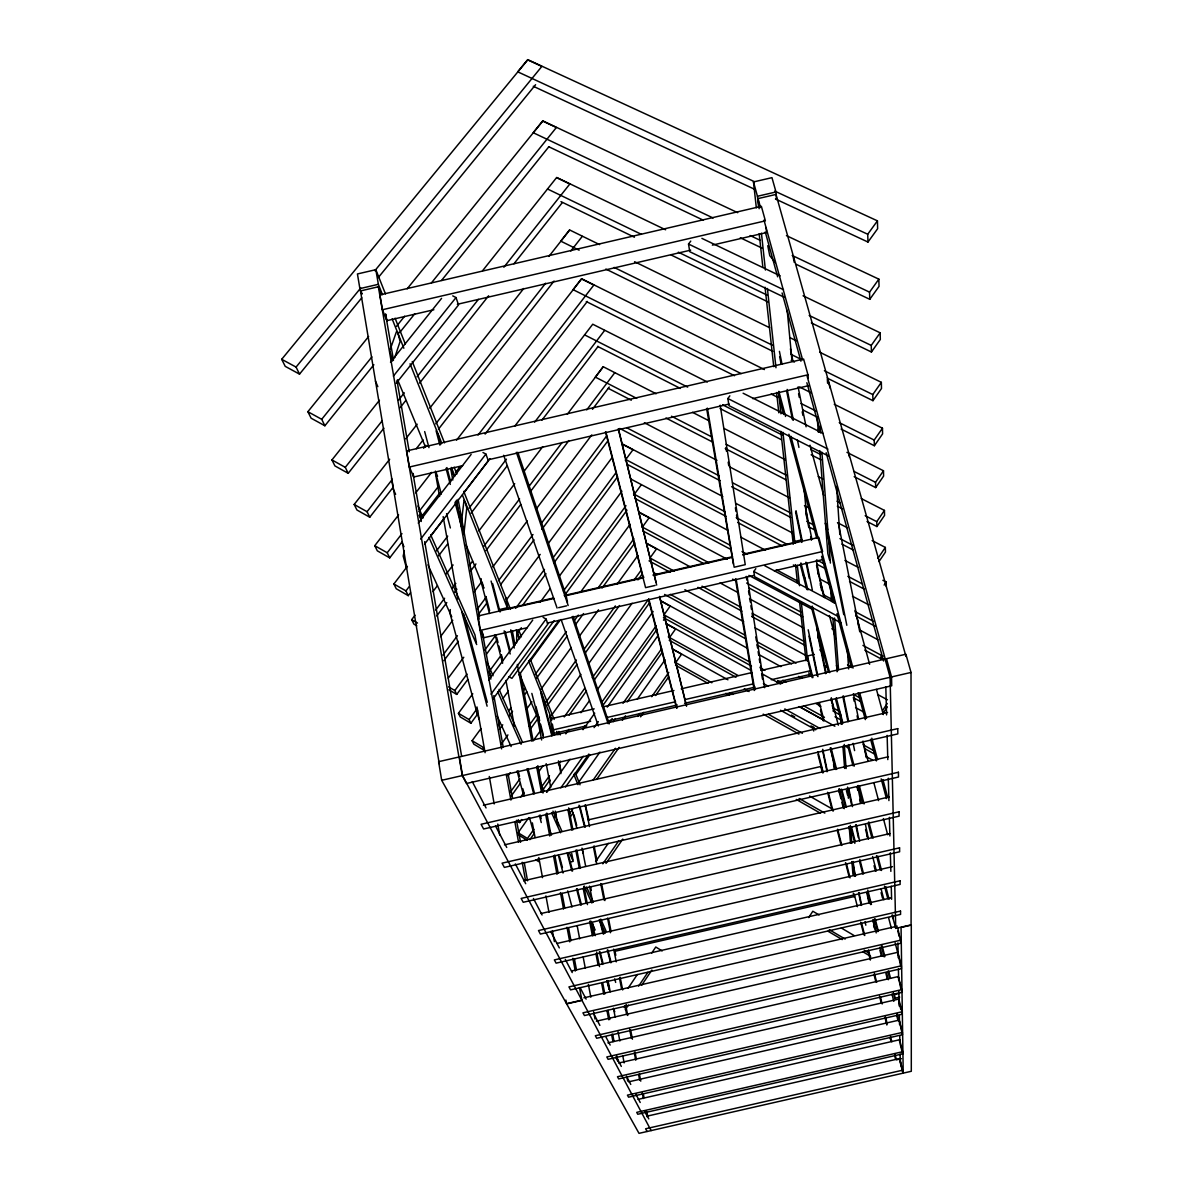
<?xml version="1.0" encoding="UTF-8"?>
<svg xmlns="http://www.w3.org/2000/svg" width="1193" height="1193" viewBox="0 0 1193 1193"><rect width="100%" height="100%" fill="white"/><g stroke="black" fill="none" stroke-linecap="round" stroke-linejoin="round"><path stroke-width="1.5" d="M516.599 642.863L516.778 632.26M477.528 710.238L477.275 714.1L449.91 612.993L450.313 609.578M481.241 578.769L481.033 581.483L489.473 613.5M464.017 500.255L461.169 524.458L463.823 534.539L466.761 508.188L465.076 501.746M404.278 550.883L403.189 556.102L406.559 568.33M394.659 357.781L400.117 341.407L397.493 331.594M396.449 331.699L389.798 350.667L392.557 360.987M808.72 917.566L812.821 911.243L819.159 914.971M887.234 703.467L882.701 710.342L882.805 713.712L887.324 706.852M864.761 650.11L881.075 658.879L882.999 656.001M628.085 988.251L637.316 974.517M651.676 953.132L655.777 947.018L662.19 950.94M624.267 1007.548L626.325 1004.491M638.613 986.134L647.844 972.37M625.281 1009.725L628.353 1005.147M641.625 985.329L651.84 970.073M884.132 585.077L886.175 582.035L882.88 580.305M877.914 558.354L885.34 547.423L872.143 540.593M878.987 561.575L885.46 552.046L885.34 547.423M867.028 521.475L876.915 526.56L876.766 521.654L884.445 510.41L861.286 498.585M876.915 526.56L884.565 515.361L884.445 510.41M854.173 476.663L875.692 487.594L883.61 476.082L883.491 470.773L846.941 452.356M602.838 863.836L618.63 840.976M605.999 863.404L622.776 839.082M875.692 487.594L875.528 482.315L883.491 470.773M595.575 861.629L608.221 843.362M841.08 429.062L874.38 445.735L874.201 440.068L882.462 428.198L834.25 404.248M874.38 445.735L882.596 433.894L882.462 428.198M827.882 378.464L872.963 400.669L881.493 388.486L881.344 382.342L819.666 352.189M840.961 622.85L754.617 576.696L753.842 571.477L755.81 568.658M569.583 813.551L572.774 809.003M593.055 780.162L615.454 748.294M637.852 716.426L639.985 713.399M651.721 696.697L668.796 672.42M675.193 663.308L681.606 654.211L672.554 649.171M569.911 817.473L573.117 812.895M596.679 779.357L619.167 747.34M640.596 716.844L643.802 712.281M655.583 695.504L668.438 677.206M872.963 400.669L872.769 394.57L881.344 382.342M554.044 817.19L556.177 814.163M577.531 783.89L599.96 752.097M622.373 720.318L625.579 715.77M637.316 699.128L665.083 659.774M811.344 322.915L871.442 352.024L871.233 345.418L880.151 332.817L803.053 295.789M560.844 787.857L583.213 756.273M533.867 829.329L527.425 838.425L518.06 832.744L528.797 817.608M609.026 723.077L612.248 718.529M622.985 703.348L661.638 648.709M669.154 638.076L675.596 628.979L666.32 623.85M871.442 352.024L880.315 339.468L880.151 332.817M565.557 787.022L588.88 754.051M529.856 839.663L534.136 833.609M575.846 774.585L589.76 754.915M613.291 721.616L615.424 718.589M627.19 701.946L662.488 652.004M516.465 820.65L519.656 822.573L521.788 819.546M542.189 790.855L549.705 780.282M602.301 706.286L657.045 629.263M663.487 620.211L665.634 617.184M546.573 792.197L570.015 759.18M547.065 791.884L550.286 787.335M607.237 707.106L657.731 635.958M594.069 727.626L598.334 721.631M540.861 787.887L549.481 775.763M582.885 728.819L585.047 725.776M602.286 701.544L656.165 625.818M663.711 615.215L670.168 606.133L660.683 600.929M558.488 764.146L560.621 761.164M583.004 729.684L594.725 713.205M510.664 796.835L520.416 783.219M569.136 715.129L586.464 690.926M594.039 680.338L649.275 603.166M795.791 264.145L869.772 299.324L879.032 286.38L878.853 279.162L786.426 235.632M520.506 797.297L523.742 792.763M538.848 771.617L543.158 765.578M565.795 733.859L569.031 729.326M580.902 712.713L589.521 700.619M597.067 690.046L653.138 611.502M510.246 792.286L519.954 778.731M564.229 716.933L584.734 688.301M592.295 677.758L648.44 599.378L676.535 707.926M869.772 299.324L869.548 292.151L878.853 279.162M530.378 729.102L539.072 717.038M547.766 704.988L577.099 664.292M584.704 653.749L619.465 605.522M637.942 579.902L642.281 573.878M508.039 775.778L510.216 772.751M533.062 740.972L540.683 730.37M551.569 715.248L580.931 674.388M588.552 663.785L632.066 603.255M528.708 726.045L537.372 714.025M546.036 702.021L576.383 659.983M583.959 649.469L615.379 605.925M633.811 580.394L641.387 569.896M650.066 557.877L656.553 548.869L646.576 543.486M775.465 198.992L867.982 242.045L867.729 234.246L877.437 220.854L527.724 59.65L517.732 71.819L754.453 181.679M501.388 743.94L507.935 734.903M526.486 709.283L531.944 701.738M540.683 689.688L571.253 647.486M578.888 636.928L598.543 609.802M617.094 584.182L637.837 555.55M867.982 242.045L877.63 228.713L877.437 220.854M497.749 725.926L499.927 722.928M508.65 710.953L510.828 707.956M522.802 691.478L524.98 688.48M534.792 674.999L566.377 631.574M573.997 621.091L578.351 615.096M597.961 588.134L633.915 538.714M642.624 526.739L649.156 517.747L638.896 512.259M499.464 729.281L502.745 724.777M509.292 715.755L512.572 711.252M524.577 694.714L526.769 691.716M536.596 678.191L567.167 636.108M575.906 624.088L583.541 613.56M602.107 588.015L634.855 542.934M554.134 620.628L511.916 678.37L508.874 676.61M519.015 675.014L558.876 620.435M472.115 740.734L482.509 746.893L484.179 750.322L473.83 744.164L472.115 740.734L480.898 728.699M502.835 698.636L508.322 691.12M530.274 661.071L559.89 620.479M580.737 591.922L630.113 524.294M828.3 455.935L728.938 405.62L727.879 398.537L729.848 395.822M477.483 714.234L470.892 723.241L469.103 719.588L476.782 709.119M563.439 590.967L625.967 505.698M633.647 495.229L641.327 484.761M490.994 694.207L546.066 619.048L543.098 617.377M565.422 594.189L626.981 510.172M493.112 698.874L547.885 624.028L546.066 619.048M470.892 723.241L460.244 716.948L458.425 713.295L472.786 693.774M489.354 671.271L501.507 654.763M518.075 632.245L521.386 627.757M540.175 602.241L550.122 588.731M558.95 576.726L621.926 491.188M488.668 679.995L532.764 620.032M467.76 679.503L456.74 694.415L454.831 690.538L467.015 674.075M484.716 650.155L495.781 635.198M515.704 608.281L544.47 569.389M553.328 557.429L616.393 472.174M625.251 460.215L632.991 449.746L622.135 444.064M486.49 654.167L496.407 640.745M522.847 604.97L545.976 573.669M553.686 563.23L617.586 476.768M448.27 678.116L463.779 657.254M506.965 599.11L540.19 554.387M547.93 543.948L612.158 457.471M443.885 660.698L458.351 641.297M478.393 614.44L487.296 602.495M500.657 584.6L534.046 539.832M541.831 529.379L607.52 441.35M442.961 655.076L457.411 635.72M477.409 608.937L486.312 597.037M498.54 580.663L532.988 534.524M540.772 524.115L606.357 436.31M440.53 636.63L452.758 620.3M473.904 592.131L481.689 581.737M492.813 566.914L527.291 520.923M536.194 509.053L591.817 434.893M435.669 610.085L444.616 598.23M452.445 587.836L455.815 583.392M469.237 565.601L472.592 561.142M483.776 546.319L519.596 498.868M528.544 486.998L562.112 442.499M586.732 409.885L614.708 372.798M436.742 615.961L446.823 602.584M454.652 592.175L456.904 589.208M470.34 571.372L475.947 563.931M486.028 550.555L520.745 504.475M530.825 491.084L568.912 440.545M592.444 409.318L609.25 387.024M784.219 297.251L689.763 251.708L688.525 244.043L690.762 241.105M416.804 625.788L413.896 624.103L411.674 619.659L415.03 615.215M432.955 591.564L437.428 585.659M446.391 573.833L453.101 564.96M478.87 530.974L514.705 483.672M523.652 471.846L542.696 446.719M567.331 414.21L603.166 366.907M407.424 566.287L393.869 583.988L396.255 588.76L408.26 595.65L410.511 592.697M438.592 555.834L447.584 544.038M471.175 513.065L507.114 465.866M541.95 420.145L598.111 346.402M408.26 595.65L405.933 590.893L409.318 586.464M436.414 550.942L447.703 536.134M469.147 508.009L506.414 459.171M534.628 422.173L604.627 330.416M420.652 539.102L485.909 454.086L482.971 452.505M431.15 535.314L443.587 519.089M463.913 492.545L489.905 458.619M514.765 426.169L592.742 324.213L707.374 381.999M424.648 544.008L488.369 460.826L485.909 454.086M418.236 523.101L471.146 454.414M402.22 541.667L389.723 557.877L387.218 552.762L401.966 533.644M418.997 511.573L438.308 486.565M478.035 435.087L593.846 285.038L581.543 278.923L456.561 440.157M421.517 516.614L439.695 493.022M455.592 472.398L460.14 466.493M485.119 434.073L587.329 301.426M389.723 557.877L377.316 550.823L374.751 545.693L398.611 514.914M415.656 492.933L431.568 472.413M389.679 459.23L354.172 504.46L356.931 509.993L369.755 517.21L392.661 487.877M423.56 448.255L425.856 445.332M438.442 429.197L554.059 281.026M369.755 517.21L367.056 511.708L392.243 479.482M416.282 448.717L423.142 439.934M435.743 423.828L545.633 283.218M570.821 251.007L582.273 236.363M405.724 438.8L417.177 424.201M429.778 408.155L523.727 288.497M548.929 256.406L569.553 230.13M379.434 400.281L331.937 459.931L334.92 465.911L348.207 473.308L383.892 428.198M399.998 407.827L405.754 400.55M419.563 383.087L488.623 295.789M513.944 263.772L562.276 202.661M348.207 473.308L345.284 467.343L382.327 420.607M398.522 400.162L404.308 392.855M417.043 376.794L478.393 299.383M503.849 267.247L569.822 183.99L556.654 177.668M393.377 376.123L456.009 297.549L452.744 295.879M482.524 270.781L556.684 177.459L665.619 229.787M396.3 383.162L458.544 304.916L456.009 297.549M390.499 362.18L441.574 298.339M368.622 336.515L307.869 411.704L311.105 418.191L324.884 425.767L373.871 364.73M399.536 332.758L414.702 313.863M441.544 280.43L548.869 146.724M324.884 425.767L321.707 419.31L371.918 356.886M396.434 326.39L404.606 316.234M431.463 282.845L556.385 127.502L542.74 121.075L407.186 288.81M374.87 270.692L541.861 66.405L527.694 59.874L281.697 359.302L285.231 366.355L299.518 374.125L361.777 297.803M378.211 277.641L535.597 84.703M299.518 374.125L296.073 367.086L360.748 287.96M385.458 293.925L375.84 269.678L357.438 273.958L359.883 288.617L362.016 293.776M756.332 207.806L753.484 181.947L771.96 177.653L776.002 191.969L776.479 199.499M359.883 288.617L378.36 284.322L382.491 294.686M758.644 207.343L757.451 196.278L776.002 191.969M439.248 763.759L360.495 290.928L378.36 286.767L381.506 294.656M759.151 208.7L758.062 198.59L776.002 194.429L905.979 656.448M382.431 309.733L765.384 220.839L761.373 206.314L379.896 294.895L382.431 309.733L386.845 320.663L433.864 309.748M457.366 304.29L690.658 250.157M712.355 245.117L766.607 232.531M409.393 467.015L807.959 374.796L803.62 359.063L406.634 450.939L409.393 467.015L413.747 477.006L462.675 465.688M488.056 459.827L729.117 404.069M752.679 398.611L808.869 385.622M499.852 609.459L506.652 607.893M795.239 541.354L802.054 539.788M506.339 608.877L553.388 598.021M564.244 595.516L643.862 577.158M652.914 575.071L732.532 556.713M743.388 554.208L797.685 541.697M527.276 627.697L483.687 637.748L480.481 630.366L477.871 616.006L554.044 598.439M564.915 595.933L642.908 577.949M653.794 575.444L731.786 557.459M742.657 554.954L818.845 537.387L822.618 551.494L480.481 630.366M558.667 607.669L566.586 605.85M655.091 585.45L645.577 587.642L605.477 431.732M547.244 623.089L754.274 575.384M774.257 570.776L823.289 559.472M807.944 661.429L807.363 655.986L814.312 654.39M550.644 718.857L594.174 708.851M603.24 706.763L673.956 690.493M681.218 688.823L751.933 672.569M761 670.481L808.153 659.64M550.972 730.384L590.699 721.258M606.954 717.515L675.581 701.738M684.603 699.665L753.23 683.887M771.275 679.727L811.001 670.585M552.344 733.74L586.762 725.821M608.49 720.826L677.326 705.003M684.573 703.333L755.214 687.093M776.941 682.083L811.359 674.179M441.693 780.311L462.541 775.525L581.841 1000.166L566.541 1003.671L441.693 780.311L438.592 761.686L459.35 756.914L462.541 775.525M890.097 677.266L911.02 672.449L905.89 654.226L885.057 659.028L890.097 677.266L895.734 928.393L911.094 924.888L911.02 672.449M462.287 775.614L891.544 676.953L886.488 658.73L459.096 756.988L462.287 775.614L466.478 783.503L891.723 685.781L891.544 676.953M483.419 805.26L887.532 712.445M588.179 819.889L821.261 766.398L822.946 772.989M504.49 844.853L888.427 756.75M569.777 862.136L573.236 861.346L569.493 852.935M523.608 880.762L889.232 796.939M541.025 913.51L889.978 833.564M556.997 943.454L892.453 866.655M614.574 951.373L854.546 896.465M571.641 970.968L891.26 897.837M583.899 997.825L897.3 926.171M651.124 1130.591L581.975 1000.405L566.66 1003.895L639.016 1133.35L911.303 1071.284L911.288 925.097L901.058 927.438L903.22 1073.133L900.253 1061.561L900.104 1054.135M900.969 940.129L582.945 1012.827L584.436 1015.556L901.013 943.201L897.762 927.915M596.351 1021.193L897.822 952.297L901.356 965.823L901.401 968.656L596.694 1038.268L595.322 1035.733L901.356 965.823M607.893 1042.876L898.314 976.545L901.714 989.638L901.759 992.278L608.087 1059.324L606.805 1056.968L901.714 989.638M899.611 993.322L894.69 994.455L894.78 998.258L899.686 997.139M618.6 1063.052L898.776 999.078L902.057 1011.783L902.087 1014.229L618.66 1078.919L617.482 1076.727L902.057 1011.783M628.636 1081.842L899.194 1020.104L902.37 1032.422L902.4 1034.719L628.547 1097.187L627.429 1095.144L902.37 1032.422M637.987 1099.409L899.597 1039.744L902.669 1051.704L902.698 1053.851L637.763 1114.262L636.734 1112.353L902.669 1051.704M646.904 1116.201L899.969 1058.489L902.982 1073.133L900.029 1061.561M901.461 1058.683L896.42 1059.831L895.048 1054.418M902.937 1070.121L645.607 1128.787L647.068 1131.471M774.734 191.089L867.729 234.246M533.271 86.269L755.288 189.598M737.692 212.682L542.77 120.866L533.211 132.706L713.146 218.006M750.143 235.543L760.239 240.33M792.197 255.481L869.548 292.151M548.586 146.65L703.288 220.183M740.286 237.78L762.148 248.159M701.902 238.376L780.177 275.851M688.525 244.043L783.503 289.72M547.512 188.986L641.431 234.365M678.34 252.2L767.233 295.163M809.167 315.429L871.233 345.418M560.964 201.632L634.408 237.213M671.137 255.004L767.949 301.889M599.587 244.61L569.583 229.936L560.77 241.15L579.127 250.172M634.601 261.714L769.649 327.732M789.647 337.515L796.327 340.78M614.156 267.411L772.661 345.344M791.019 354.366L801.025 359.287M824.393 370.769L872.769 394.57M605.835 269.051L772.796 351.309M791.153 360.361L794.493 362.016M764.43 369.562L581.573 278.73L573.087 289.66L741.121 373.588M799.34 386.905L810.972 392.691M801.01 403.502L815.982 410.989M839.261 422.62L874.201 440.068M586.285 301.546L734.5 375.72M771.14 394.063L777.791 397.388M802.77 409.9L817.757 417.401M743.12 393.228L823.021 433.402M727.879 398.537L827.912 449.075M584.585 334.875L687.66 387.114M722.57 404.8L782.429 435.132M810.688 449.463L820.665 454.518M853.92 471.369L875.528 482.315M597.604 346.402L680.368 388.426M720.095 408.588L781.34 439.68M811.136 454.816L821.067 459.857M656.135 393.765L603.196 366.713L595.322 377.107L636.704 398.373M692.536 412.36L709.074 420.816M723.972 428.421L785.188 459.708M818.264 476.603L823.23 479.139M671.48 416.223L711.207 436.623M726.105 444.273L787.365 475.739M837.039 501.239L840.349 502.939M865.179 515.704L876.766 521.654M608.206 388.336L631.276 400.207M665.903 418.012L712.057 441.753M725.255 448.538L786.247 479.914M837.352 506.205L842.303 508.755M644.339 422.754L716.963 460.319M730.176 467.149L789.602 497.899M804.455 505.578L809.406 508.143M837.471 522.653L847.373 527.783M626.847 427.825L719.349 475.918M732.562 482.777L790.377 512.841M806.886 521.43L813.507 524.86M839.932 538.595L853.144 545.469M619.793 428.466L720.14 480.719M731.652 486.714L790.87 517.538M808.973 526.963L815.55 530.393M841.87 544.097L853.383 550.092M622.149 443.885L722.809 496.556M736.021 503.461L792.122 532.809M844.927 560.442L858.125 567.346M626.295 459.812L724.747 511.588M736.23 517.628L787.112 544.366M816.638 559.89L824.855 564.214M847.82 576.294L862.584 584.048M627.503 464.495L726.179 516.45M737.692 522.504L782.101 545.887M816.638 564.065L826.51 569.27M849.535 581.394L864.328 589.178M630.784 479.004L727.67 530.244M740.808 537.193L765.444 550.212M793.36 564.975L796.641 566.72M819.636 578.873L829.493 584.093M852.473 596.246L868.907 604.926M633.528 493.902L730.474 545.41M741.986 551.524L746.907 554.149M776.494 569.866L797.849 581.215M824.139 595.173L832.356 599.542M855.366 611.77L873.44 621.374M764.653 565.661L835.011 603.061M634.601 498.271L731.175 549.645M855.59 615.827L875.23 626.28M753.842 571.477L838.977 616.915M638.911 512.095L727.298 559.293M859.885 630.098L877.884 639.716M748.891 575.384L812.836 609.578M641.849 526.814L709 562.828M746.669 583.034L800.712 612.039M831.834 628.726L835.1 630.486M862.942 645.428L880.956 655.091L881.075 658.879M642.863 530.93L703.229 563.35M732.606 579.127L735.872 580.872M748.921 587.895L802.77 616.811M646.591 543.322L690.702 567.093M720.11 582.945L738.079 592.638M749.517 598.797L803.441 627.861M649.708 557.862L674.239 571.134M702.021 586.181L741.256 607.416M752.708 613.62L805.021 641.938M819.74 649.902L823.006 651.676M847.522 664.948L850.788 666.708M281.697 359.302L296.073 367.086M649.037 560.859L670.212 572.342M697.905 587.344L741.882 611.189M751.665 616.483L805.409 645.607M821.694 654.435L824.96 656.21M653.839 572.834L657.104 574.608L653.824 572.998M684.871 589.7L743.686 621.672M755.109 627.891L805.752 655.419M823.722 665.187L826.988 666.962M877.616 694.49L887.413 699.814M670.227 594.353L745.416 635.392M756.854 641.64L796.074 663.054M853.278 694.281L861.45 698.74M664.576 594.442L745.998 638.956M757.406 645.189L791.6 663.875M853.487 697.696L860.004 701.26M660.713 600.765L746.773 647.933M759.762 655.061L780.878 666.633M798.728 676.416L801.979 678.191M855.575 707.568L863.687 712.012M307.869 411.704L321.707 419.31M664.158 614.962L750.263 662.354M760.016 667.722L764.892 670.406M782.757 680.234L786.008 682.023M833.132 707.956L839.633 711.535M663.442 617.586L751.501 666.097M777.597 680.472L782.489 683.157M833.042 711.013L841.199 715.502M763.013 674.358L780.684 684.111M816.042 703.587L820.859 706.241M666.35 623.7L750.68 670.227M835.025 716.754L841.512 720.333M763.386 683.544L768.203 686.199M803.56 705.749L824.452 717.306M799.549 706.688L834.876 726.239M799.161 706.569L823.185 719.856M668.304 636.868L738.094 675.506M863.046 744.715L874.409 751.008M669.184 640.223L735.977 677.251M864.686 748.607L874.469 754.021M784.785 708.94L820.128 728.565M672.569 649.022L727.924 679.786M744.208 688.823L749.085 691.537M791.421 715.054L794.672 716.874M810.957 725.911L814.208 727.73M866.312 756.675L872.829 760.284M331.937 459.931L345.284 467.343M780.535 710.253L815.729 729.818M844.525 745.819L849.327 748.488M674.656 662.026L711.848 682.769M729.639 692.686L732.875 694.49M768.441 714.324L802.397 733.263M675.506 665.217L707.971 683.35M725.836 693.312L729.087 695.131M763.177 714.16L798.907 734.098M354.172 504.46L367.056 511.708M374.751 545.693L387.218 552.762M809.555 796.089L833.653 809.764M799.116 798.475L824.825 813.119M796.298 799.459L820.322 813.149M393.869 583.988L405.933 590.893M411.674 619.659L417.52 623.029M448.553 686.855L454.831 690.538M448.911 689.822L456.74 694.415M841.319 928.005L853.994 935.461M829.314 929.72L845.151 939.055M864.164 950.269L868.922 953.073M458.425 713.295L469.103 719.588M828.017 931.226L842.228 939.607M862.748 951.716L870.651 956.383M527.217 840.23L519.432 835.503L518.06 832.744M535.806 859.84L538.848 861.689L537.566 859.079M775.331 262.579L769.753 255.66L767.755 245.698M820.411 431.732L818.517 428.675L819.188 432.045M472.264 781.609L486.058 807.944M495.542 826.063L506.742 847.462M515.361 863.926L525.695 883.685M533.45 898.508L542.069 914.971M550.689 931.435L559.308 947.898M565.333 959.426L572.222 972.593M580.111 987.655L586.121 999.137M593.846 1013.901L599.855 1025.383M605.865 1036.866L610.16 1045.068M616.17 1056.551L621.314 1066.393M626.474 1076.235L630.769 1084.437M635.914 1094.279L640.209 1102.481M644.503 1110.683L648.798 1118.9M616.155 1058.042L617.959 1061.457L616.885 1055.999M518.239 819.695L519.656 822.573M613.739 1009.636L614.798 1011.798M833.653 597.29L831.253 592.265L833.266 602.182M402.473 543.561L403.98 546.737M820.426 585.211L821.902 588.403M395.629 494.32L393.332 489.279L391.528 478.512M427.929 564.841L451.759 616.885M497.242 716.203L511.126 746.55M549.257 829.806L551.554 834.832M591.266 921.533L595.083 929.899M419.101 515.227L421.383 520.342M428.958 537.357L476.693 644.548M488.727 671.57L490.979 676.64M497.764 691.851L521.102 744.268M551.539 812.612L560.516 832.774M584.302 886.19L591.773 902.952M599.229 919.714L605.209 933.12M802.71 573.445L804.872 578.307M417.908 506.056L423.157 517.926M430.673 534.882L474.963 634.915L476.41 642.952M487.012 662.145L493.052 675.775M499.077 689.405L522.474 742.225M540.205 782.295L543.963 790.765M552.956 811.106L561.963 831.432M586.553 886.981L593.294 902.191M600.78 919.102L606.014 930.943M837.889 668.647L836.487 665.426L837.59 670.869M477.871 616.006L479.154 618.988M375.422 381.044L377.838 386.651M548.899 777.642L550.271 780.848M397.657 379.866L425.469 447.017M435.445 471.116L437.577 476.29M466.09 545.156L483.911 588.194M519.537 674.224L538.684 720.483M360.495 290.928L361.792 294.06M538.863 721.467L537.446 718.082L541.637 739.973M831.253 700.649L832.416 703.512M392.139 318.874L403.845 348.237M410.049 363.79L441.753 443.244M451.386 467.432L454.831 476.067M462.422 495.065L507.89 609.071M516.211 629.949L519.641 638.538M528.559 660.877L551.867 719.319M556.669 731.354L558.041 734.799M573.803 774.332L577.919 784.651M451.148 468.909L453.787 475.53M551.628 720.378L549.585 715.278L553.492 735.335M585.345 804.768L588.984 820.307M395.077 318.173L405.366 344.151M412.241 361.479L444.512 442.886M454.115 467.134L456.859 474.068M463.734 491.382L505.608 597.037L507.979 609.325M505.713 597.29L510.485 609.325M518.672 629.979L521.401 636.853M530.259 659.222L554.134 719.424M558.906 731.473L560.263 734.918M575.265 772.766L580.037 784.8M839.171 791.66L840.245 794.568L839.126 789.14M873.589 925.41L874.812 928.87L872.933 919.773M503.655 455.294L557.086 608.042M561.083 619.465L598.334 725.911M516.39 452.341L568.166 605.492M572.043 616.945L608.117 723.659M517.822 452.251L566.228 595.963L567.51 602.316M573.087 616.319L609.295 723.823M827.226 377.734L830.179 388.262M753.484 181.947L757.451 196.278M758.062 198.59L760.538 207.552M763.997 220.108L802.635 359.928M807.094 376.063L885.832 661.086M765.265 231.919L777.642 276.806M782.101 292.971L800.921 361.196M806.856 382.729L820.724 432.999M826.167 452.758L883.595 661.026M809.987 445.198L823.677 495.483M854.963 610.413L869.622 664.292M876.467 689.435L883.312 714.577M476.29 709.239L479.049 719.424M829.538 559.89L827.838 553.582L819.785 450.596M785.576 416.476L778.835 391.319L779.79 400.132L783.622 414.493M790.87 436.25L853.025 668.11M859.78 693.267L866.521 718.425M871.815 738.199L877.601 759.777M882.895 779.536L887.711 797.52M463.659 614.141L487.296 702.259M461.855 612.128L487.102 706.181M788.916 434.237L816.787 538.341M821.589 556.281L834.086 602.957M836.964 613.724L851.37 667.573M858.11 692.701L865.313 719.618M870.592 739.362L876.363 760.91M881.165 778.85L886.459 798.594M424.678 431.583L428.958 447.643M435.609 472.637L441.321 494.051M446.555 513.676L450.358 527.947M817.936 572.357L824.631 597.529M829.403 615.499L835.607 638.866M863.314 743.105L868.101 761.074M873.828 782.638L878.6 800.622M883.387 818.592L887.681 834.757M436.116 430.837L439.889 445.123M446.033 468.327L450.283 484.403M455.01 502.253L462.094 529.036L462.422 526.232L455.845 501.343M518.105 770.887L519.522 776.24M522.847 788.752L524.279 794.12M517.091 770.976L523.787 796.089M529.513 817.623L533.972 833.922M558.339 855.098L563.036 873.008M567.749 890.903L571.984 907.023M482.166 582.303L483.568 587.627M485.909 596.485L489.637 610.652M496.646 637.226L498.048 642.535M498.972 646.084L500.374 651.393M501.314 654.942L502.715 660.251M495.095 634.84L502.596 663.293M527.977 768.605L534.583 793.643M540.25 815.102L541.204 818.681M527.023 768.695L533.674 793.822M539.355 815.356L541.264 822.529M437.98 433.805L440.799 444.467M446.913 467.581L450.671 481.793M897.822 931.032L899.194 936.237M800.906 562.932L807.974 589.924M812.224 606.104L829.672 672.643M836.278 697.83L842.884 723.003M848.536 744.581L854.203 766.174M859.392 785.948L864.105 803.933M868.817 821.917L873.067 838.112M877.78 856.097L881.552 870.487M885.803 886.667L889.098 899.254M794.926 543.158L791.794 531.049L780.848 431.299M800.205 564.349L806.811 589.521M811.508 607.491L828.479 672.211M835.532 699.173L842.139 724.345M847.791 745.923L852.965 765.697M858.14 785.471L862.852 803.456M868.042 823.23L871.8 837.605M876.512 855.59L880.285 869.965M884.52 886.145L887.816 898.732M892.066 914.912L895.734 928.393M831.267 698.173L838.321 725.165M865.551 829.523L867.43 836.711M872.605 856.499L876.363 870.905M881.06 888.889L883.879 899.686M888.576 917.685L891.395 928.467M895.153 942.873L897.494 951.865M900.521 965.286L897.822 952.297M567.182 853.07L571.85 870.979M576.532 888.889L580.737 905.025M492.649 583.645L500.076 612.009M505.176 631.5L509.814 649.216M491.098 581.051L499.017 611.293M504.147 630.858L510.201 653.988M559.621 856.857L562.44 867.565M832.252 705.451L833.653 710.849M874.051 865.671L875.453 871.069M881.09 892.662L882.492 898.061M900.909 989.012L898.314 976.545M517.24 632.156L518.985 638.822M592.623 923.188L594.487 930.361M600.079 951.88L602.868 962.632M607.52 980.557L609.205 989.608L606.864 980.616M535.97 706.495L539.654 720.676M540.578 724.226L543.337 734.858M591.922 923.099L595.188 935.67M599.393 951.85L602.659 964.436M531.839 693.401L543.397 737.87M567.957 853.055L572.61 870.905M577.263 888.755L581.453 904.831M846.374 790.467L847.582 795.135M898.821 1001.583L900.864 1009.487M807.363 655.986L812.925 677.594M819.442 702.796L824.08 720.796M831.044 747.802L836.621 769.41M841.736 789.214L846.374 807.214M851.489 827.017L855.202 841.423M859.84 859.422L863.568 873.828M867.743 890.038L871.457 904.428M875.17 918.834L878.421 931.435M882.149 945.84L884.923 956.637M888.651 971.042L890.5 978.245M808.407 663.233L812.12 677.639M818.622 702.856L819.546 706.465M820.486 710.059L823.274 720.87M830.239 747.892L835.801 769.5M840.916 789.319L845.554 807.333M850.206 825.347L854.844 843.347M859.497 861.361L862.748 873.977M867.386 891.991L870.636 904.592M874.35 918.998L877.601 931.614M881.314 946.019L884.102 956.831M887.816 971.236L889.68 978.439M893.393 992.859L894.78 998.258M839.126 788.856L844.226 808.66M848.864 826.674L849.789 830.268M872.963 920.295L876.214 932.911M879.927 947.302L882.238 956.309M886.414 972.519L888.263 979.721M891.976 994.127L893.825 1001.33M897.076 1013.931L898.925 1021.133M902.4 1034.719L899.194 1020.104M573.952 814.73L576.711 825.422M571.805 808.779L576.875 828.449M581.96 848.119L583.347 853.487M541.264 692.119L552.255 734.694M601.004 923.173L603.777 933.94M607.938 950.075L611.174 962.632M560.889 770.081L558.935 762.521L559.696 766.174L559.577 763.073M540.861 693.208L551.882 735.917M599.87 921.279L603.121 933.865M607.297 950.046L610.548 962.632M614.723 978.827L615.663 982.421M839.097 791.555L840.946 798.773M841.885 802.382L843.272 807.78M879.912 950.225L881.314 955.638M885.952 973.667L887.338 979.08M896.614 1015.139L898.001 1020.552M900.074 1043.636L902.698 1053.851M605.925 432.06L643.459 578.158M648.783 598.871L676.908 708.269M579.753 805.842L585.241 827.241M579.023 805.23L584.525 826.689M817.951 751.769L822.991 771.588M828.494 793.196L833.087 811.225M837.68 829.239L841.811 845.449M846.404 863.464L850.072 877.869M854.203 894.094L857.409 906.695M861.54 922.92L864.761 935.521M868.429 949.941L870.726 958.948M874.394 973.354L876.691 982.361M880.359 996.781L882.194 1003.984M885.4 1016.585L887.234 1023.803M890.455 1036.404L891.827 1041.817M817.966 754.394L822.559 772.438M827.614 792.286L832.207 810.315M837.247 830.164L840.931 844.599M845.524 862.643L849.192 877.079M853.323 893.303L854.248 896.912M860.675 922.174L863.896 934.805M868.027 951.03L870.323 960.052M873.992 974.487L875.826 981.705M879.509 996.14L881.344 1003.358M885.012 1017.778L886.861 1024.996M890.067 1037.627L890.992 1041.235M894.661 1055.671L895.585 1059.28M733.382 564.08L706.629 408.573M618.526 429.152L655.956 581.93M659.625 596.381L686.586 706.047M618.228 428.794L656.672 585.077M659.55 596.783L686.333 705.674M822.484 750.114L827.032 771.767M830.82 749.308L834.966 769.217M833.534 764.594L834.28 768.203M852.906 863.329L855.56 876.065M858.975 892.453L861.629 905.189M865.059 921.563L865.82 925.201M852.115 861.868L855.142 876.393M858.557 892.722L861.197 905.427M822.752 749.264L827.316 770.976M817.906 635.988L825.69 673.702M848.775 788.484L852.518 806.632M856.276 824.781L859.646 841.125M848.238 788.767L851.593 805.051M855.709 824.945L858.334 837.605M867.281 892.453L869.533 903.384M866.819 892.737L868.698 901.804M808.213 629.8L817.951 676.625M809.003 636.152L817.22 675.656M857.633 786.455L860.988 802.8M865.447 824.587L868.429 839.111M857.051 786.739L857.797 790.362M859.646 799.414L860.392 803.023M866.7 833.788L867.445 837.411M841.035 717.843L841.736 721.258M796.014 510.693L802.322 541.354M806.766 563.007L812.344 590.058M795.582 511.872L801.875 542.412M805.931 562.186L809.272 578.351M817.175 629.621L826.093 672.867M831.297 698.099L833.146 707.524M779.417 351.368L781.997 364.044M787.156 389.425L793.405 420.234M797.461 440.172L798.922 447.42M779.64 356.618L781.102 363.82M786.605 390.886L792.465 419.757M805.26 506.667L811.896 539.147M816.31 560.799L823.334 595.396M843.466 695.966L848.67 721.467M853.129 743.328L854.606 750.606M805.901 513.258L808.824 527.634M810.658 536.626L811.404 540.22M816.534 565.378L818.368 574.37M820.202 583.362L821.664 590.55M842.78 696.265L847.969 721.661M798.564 393.794L799.295 397.403M802.203 411.839L802.934 415.447M853.427 693.685L858.572 719.2M863.001 741.062L865.208 751.993M864.537 748.816L866.312 757.659M853.427 697.622L854.158 701.245M857.096 715.77L857.827 719.409M846.821 625.281L826.883 526.053L825.332 523.086L843.749 614.678M790.437 348.818L792.987 361.509M798.087 386.89L806.11 426.796M838.396 523.399L858.856 626.295M857.692 621.464L859.765 631.828M594.069 845.852L596.962 860.436M601.675 884.147L604.926 900.566M608.549 918.804L611.084 931.584M614.708 949.822L615.797 955.295M620.136 977.186L622.671 989.951M625.937 1006.37L627.742 1015.482M630.635 1030.081L632.454 1039.192M634.989 1051.972L636.436 1059.265M639.329 1073.849L640.775 1081.156M643.31 1093.921L644.041 1097.575M646.934 1112.159L647.665 1115.813M585.152 805.2L589.506 826.555M593.473 847.105L596.724 863.493M600.69 883.536L603.941 899.94M607.565 918.148L610.458 932.717M613.709 949.121L616.229 961.871M619.48 978.26L621.657 989.191M624.908 1005.595L626.713 1014.706M629.606 1029.276L631.41 1038.387M634.303 1052.957L635.75 1060.234M638.643 1074.818L639.716 1080.276M642.252 1093.027L643.34 1098.499M645.86 1111.25L646.949 1116.708M793.211 257.106L794.255 262.356M848.67 453.236L849.356 456.785M590.58 886.697L591.296 890.351M582.408 849.64L585.614 866.043M589.536 886.101L592.742 902.505M608.087 980.87L610.234 991.815M613.441 1008.219L615.215 1017.331M618.078 1031.9L619.853 1041.012M622.716 1055.596L624.148 1062.888M626.996 1077.473L627.712 1081.112M552.329 724.032L554.462 734.977M568.658 807.929L572.908 829.821M576.816 849.878L580.35 868.116M583.899 886.354L587.448 904.607M590.639 921.011L593.488 935.61M596.679 952.029L599.512 966.613M602.704 983.032L604.836 993.978M608.027 1010.396L609.802 1019.508M612.635 1034.107L614.052 1041.4M558.443 760.866L560.919 773.631M568.002 810.092L571.894 830.149M575.787 850.206L579.336 868.429M583.228 888.487L586.061 903.071M589.61 921.309L592.429 935.894M595.978 954.117L598.096 965.062M601.645 983.3L603.762 994.231M606.954 1010.635L608.728 1019.761M611.562 1034.346L612.978 1041.638M571.715 853.457L572.938 859.765M546.17 763.684L550.719 787.395M555.252 811.106L558.041 825.705M577.233 926.036L579.664 938.816M583.153 957.054L585.256 968M588.388 984.419L590.833 997.184M593.622 1011.783L595.024 1019.076M512.304 630.694L515.063 645.294M520.237 672.643L533.017 740.137M537.849 765.667L543.024 793.032M546.826 813.089L550.972 834.981M554.76 855.038L558.22 873.291M562.007 893.348L564.766 907.948M568.569 928.005L570.985 940.77M574.444 959.008L576.502 969.954M579.47 987.565L581.975 1000.405M510.783 629.8L514.228 648.053M517.344 664.471L531.824 741.121M536.641 766.667L541.473 792.212M545.604 814.118L549.749 836.01M553.537 856.097L556.982 874.335M560.442 892.588L563.543 909.021M566.988 927.259L569.747 941.859M572.849 958.292L575.265 971.057M565.87 1000.062L566.541 1003.671M501.194 654.868L502.551 662.16M505.936 680.428L514.407 726.075M532.361 822.872L535.075 837.471M538.804 857.573L542.532 877.66M545.917 895.913L548.974 912.347M552.359 930.615L554.387 941.575M483.031 634.169L483.687 637.748M458.127 499.36L479.482 616.736M482.166 631.41L490.845 679.085M493.842 695.594L503.192 746.937M508.203 774.451L512.543 798.296M516.539 820.307L520.551 842.303M524.219 862.479L527.56 880.822M450.82 469.088L452.803 480.063M456.457 500.18L501.627 748.891M506.264 774.481L510.917 800.085M514.899 822.037L518.552 842.154M522.206 862.271L525.531 880.553M435.356 472.667L439.576 496.467M443.155 516.599L457.784 598.946M476.961 706.927L485.089 752.694M489.309 776.479L494.185 803.933M497.764 824.065L499.703 835.04M385.712 314.102L386.845 320.663M413.136 473.457L413.747 477.006M385.607 314.311L393.496 360.137M396.956 380.313L409.259 451.804M413.046 473.8L421.248 521.475M424.708 541.637L461.616 756.138M375.84 269.678L378.36 284.322M378.36 286.767L458.992 757.316M735.395 578.918L754.244 690.493M707.404 408.155L734.157 567.227L745.252 564.662L720.169 405.202M736.156 579.127L754.796 689.942M747.116 576.592L764.594 687.675M725.881 447.614L726.462 451.252M728.192 462.198L728.774 465.852M735.395 507.8L735.977 511.454M736.558 515.108L737.125 518.746M746.251 576.413L746.833 580.081M748.563 591.087L749.144 594.755M749.726 598.409L750.308 602.077M750.889 605.746L751.471 609.414M752.052 613.083L752.619 616.751M755.81 636.928L756.392 640.596M756.973 644.265L757.555 647.918M758.137 651.587L758.718 655.255M759.3 658.924L759.866 662.592M760.448 666.261L761.03 669.929M761.611 673.598L762.476 679.1M759.166 233.664L762.819 266.904M765.041 287.23L773.75 366.654M776.598 392.512L778.82 412.823M791.824 531.303L793.241 544.247M795.463 564.587L797.491 583.079M799.519 601.57L806.021 660.743M813.328 727.312L813.73 731.011M761.432 233.157L765.414 270.036M767.412 288.467L775.972 367.742M778.567 391.722L780.953 413.837M782.951 432.284L794.896 542.904M797.327 565.348L799.519 585.688M801.323 602.346L807.706 661.519M808.914 672.613L809.316 676.312M766.085 227.52L766.428 230.86M821.261 766.398L821.694 770.484M787.201 310.344L791.943 360.271M804.022 487.877L806.647 515.63M817.22 627.115L818.264 638.24M807.959 374.796L808.272 378.405M817.19 417.49L818.338 432.209M830.432 586.807L831.596 601.57M832.893 618.198L837.083 671.763M840.334 713.339L841.199 724.36M842.914 746.4L844.644 768.441M849.207 826.779L850.505 843.272M851.936 861.585L852.935 874.409M819.919 426.348L820.202 430.047M821.902 452.207L827.838 529.796M828.121 533.495L830.388 563.051M832.908 596.038L833.325 601.54M834.593 618.049L838.53 669.407M844.256 744.417L846.105 768.546M847.537 787.112L848.387 798.251M850.579 827.003L851.832 843.362M853.234 861.54L854.337 876.094M827.345 379.568L827.599 383.266M836.636 486.401L839.812 534.553M847.328 648.724L848.655 668.945M885.817 686.959L886.578 714.905M887.145 735.395L887.801 759.613M888.308 778.239L888.919 800.592M889.381 817.354L889.889 835.98M890.336 852.741L890.858 871.367M891.26 886.265L891.618 899.313M892.916 915.27L893.005 918.506M886.175 582.035L886.28 586.36M897.911 942.917L898.21 957.755M898.418 968.88L898.642 979.99M898.866 991.115L899.164 1005.953M899.343 1015.213L899.522 1024.489M899.746 1035.599L899.85 1041.161M899.597 1039.744L899.641 1041.921M897.747 728.625L481.077 824.288L483.612 828.986L897.837 733.889L897.747 728.625M898.418 772.244L502.074 863.165L504.371 867.4L898.493 777.016L898.418 772.244M899.015 811.807L521.132 898.418L523.22 902.281L899.09 816.146L899.015 811.807M899.567 847.835L538.49 930.54L540.384 934.059L899.626 851.787L899.567 847.835M900.059 880.792L554.357 959.918L556.102 963.154L900.119 884.416L900.059 880.792M900.521 911.064L568.942 986.894L570.552 989.877L900.581 914.39L900.521 911.064"/></g></svg>
